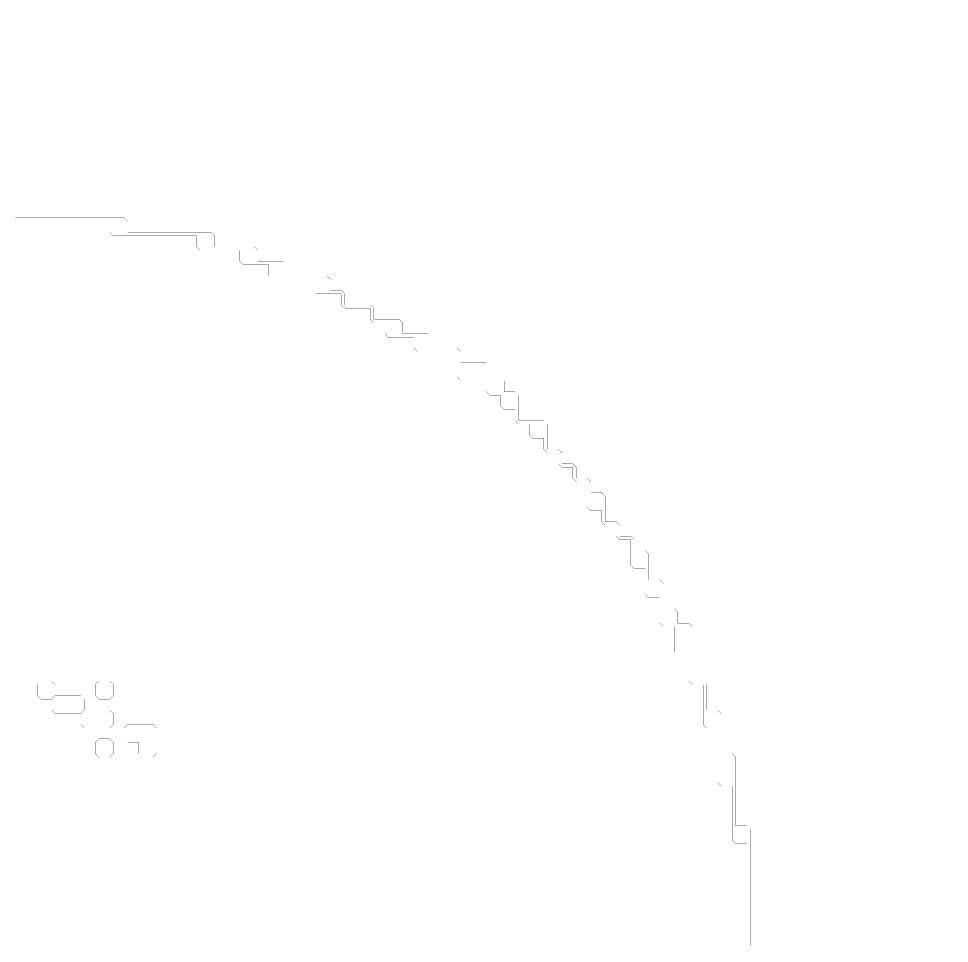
# Model space of a CAD drawing. Header units: metres. Extents: x 0 to 4990, y -4990 to 0.
# Drawn here: x 2479 to 4990, y -2495 to 0 of the extents above; entities that cross this region are included whole.
import ezdxf

# ---------------------------------------------------------------- set-up
doc = ezdxf.new("R2010")
doc.units = ezdxf.units.M
doc.layers.add('conductor', color=1, linetype='Continuous')
doc.layers.add('substrate', color=5, linetype='Continuous')

msp = doc.modelspace()

# ---------------------------------------------------------------- linework, layer by layer
at = {"layer": 'conductor', "const_width": 0.5}
msp.add_lwpolyline([(4443.359375, -2500), (4443.359375, -2490.234375), (4443.359375, -2480.46875), (4443.359375, -2470.703125), (4443.359375, -2460.9375), (4443.359375, -2451.171875), (4443.359375, -2441.40625), (4443.359375, -2431.640625), (4443.359375, -2421.875), (4443.359375, -2412.109375), (4443.359375, -2402.34375), (4443.359375, -2392.578125), (4443.359375, -2382.8125), (4443.359375, -2373.046875), (4443.359375, -2363.28125), (4443.359375, -2353.515625), (4443.359375, -2343.75), (4443.359375, -2333.984375), (4443.359375, -2324.21875), (4443.359375, -2314.453125), (4443.359375, -2304.6875), (4443.359375, -2294.921875), (4443.359375, -2285.15625), (4443.359375, -2275.390625), (4443.359375, -2265.625), (4443.359375, -2255.859375), (4443.359375, -2246.09375), (4443.359375, -2236.328125), (4443.359375, -2226.5625), (4433.59375, -2226.5625), (4423.828125, -2226.5625), (4414.0625, -2226.5625), (4404.296875, -2216.796875), (4404.296875, -2207.03125), (4404.296875, -2197.265625), (4404.296875, -2187.5), (4404.296875, -2177.734375), (4404.296875, -2167.96875), (4404.296875, -2158.203125), (4404.296875, -2148.4375), (4404.296875, -2138.671875), (4404.296875, -2128.90625), (4404.296875, -2119.140625), (4404.296875, -2109.375), (4404.296875, -2099.609375), (4404.296875, -2089.84375), (4404.296875, -2080.078125), (4404.296875, -2070.3125), (4394.53125, -2070.3125), (4384.765625, -2070.3125), (4375, -2070.3125), (4365.234375, -2060.546875), (4365.234375, -2050.78125), (4365.234375, -2041.015625), (4365.234375, -2031.25), (4365.234375, -2021.484375), (4365.234375, -2011.71875), (4365.234375, -2001.953125), (4365.234375, -1992.1875), (4365.234375, -1982.421875), (4365.234375, -1972.65625), (4365.234375, -1962.890625), (4365.234375, -1953.125), (4365.234375, -1943.359375), (4365.234375, -1933.59375), (4365.234375, -1923.828125), (4365.234375, -1914.0625), (4355.46875, -1914.0625), (4345.703125, -1914.0625), (4335.9375, -1914.0625), (4326.171875, -1904.296875), (4326.171875, -1894.53125), (4326.171875, -1884.765625), (4326.171875, -1875), (4326.171875, -1865.234375), (4326.171875, -1855.46875), (4326.171875, -1845.703125), (4326.171875, -1835.9375), (4326.171875, -1826.171875), (4326.171875, -1816.40625), (4326.171875, -1806.640625), (4326.171875, -1796.875), (4316.40625, -1796.875), (4306.640625, -1796.875), (4296.875, -1796.875), (4287.109375, -1787.109375), (4287.109375, -1777.34375), (4287.109375, -1767.578125), (4287.109375, -1757.8125), (4287.109375, -1748.046875), (4287.109375, -1738.28125), (4287.109375, -1728.515625), (4287.109375, -1718.75), (4277.34375, -1718.75), (4267.578125, -1718.75), (4257.8125, -1718.75), (4248.046875, -1708.984375), (4248.046875, -1699.21875), (4248.046875, -1689.453125), (4248.046875, -1679.6875), (4248.046875, -1669.921875), (4248.046875, -1660.15625), (4248.046875, -1650.390625), (4248.046875, -1640.625), (4238.28125, -1640.625), (4228.515625, -1640.625), (4218.75, -1640.625), (4208.984375, -1630.859375), (4208.984375, -1621.09375), (4208.984375, -1611.328125), (4208.984375, -1601.5625), (4208.984375, -1591.796875), (4208.984375, -1582.03125), (4208.984375, -1572.265625), (4208.984375, -1562.5), (4199.21875, -1562.5), (4189.453125, -1562.5), (4179.6875, -1562.5), (4169.921875, -1552.734375), (4169.921875, -1542.96875), (4169.921875, -1533.203125), (4169.921875, -1523.4375), (4169.921875, -1513.671875), (4169.921875, -1503.90625), (4169.921875, -1494.140625), (4169.921875, -1484.375), (4160.15625, -1484.375), (4150.390625, -1484.375), (4140.625, -1484.375), (4130.859375, -1474.609375), (4130.859375, -1464.84375), (4130.859375, -1455.078125), (4130.859375, -1445.3125), (4130.859375, -1435.546875), (4130.859375, -1425.78125), (4130.859375, -1416.015625), (4130.859375, -1406.25), (4121.09375, -1406.25), (4111.328125, -1406.25), (4101.5625, -1406.25), (4091.796875, -1396.484375), (4091.796875, -1386.71875), (4091.796875, -1376.953125), (4091.796875, -1367.1875), (4082.03125, -1367.1875), (4072.265625, -1367.1875), (4062.5, -1367.1875), (4052.734375, -1357.421875), (4052.734375, -1347.65625), (4052.734375, -1337.890625), (4052.734375, -1328.125), (4042.96875, -1328.125), (4033.203125, -1328.125), (4023.4375, -1328.125), (4013.671875, -1318.359375), (4013.671875, -1308.59375), (4013.671875, -1298.828125), (4013.671875, -1289.0625), (4013.671875, -1279.296875), (4013.671875, -1269.53125), (4013.671875, -1259.765625), (4013.671875, -1250), (4003.90625, -1250), (3994.140625, -1250), (3984.375, -1250), (3974.609375, -1240.234375), (3974.609375, -1230.46875), (3974.609375, -1220.703125), (3974.609375, -1210.9375), (3964.84375, -1210.9375), (3955.078125, -1210.9375), (3945.3125, -1210.9375), (3935.546875, -1201.171875), (3935.546875, -1191.40625), (3935.546875, -1181.640625), (3935.546875, -1171.875), (3925.78125, -1171.875), (3916.015625, -1171.875), (3906.25, -1171.875), (3896.484375, -1162.109375), (3896.484375, -1152.34375), (3896.484375, -1142.578125), (3896.484375, -1132.8125), (3886.71875, -1132.8125), (3876.953125, -1132.8125), (3867.1875, -1132.8125), (3857.421875, -1123.046875), (3857.421875, -1113.28125), (3857.421875, -1103.515625), (3857.421875, -1093.75), (3847.65625, -1093.75), (3837.890625, -1093.75), (3828.125, -1093.75), (3818.359375, -1083.984375), (3818.359375, -1074.21875), (3818.359375, -1064.453125), (3818.359375, -1054.6875), (3808.59375, -1054.6875), (3798.828125, -1054.6875), (3789.0625, -1054.6875), (3779.296875, -1044.921875), (3779.296875, -1035.15625), (3779.296875, -1025.390625), (3779.296875, -1015.625), (3769.53125, -1015.625), (3759.765625, -1015.625), (3750, -1015.625), (3740.234375, -1005.859375), (3740.234375, -996.09375), (3740.234375, -986.328125), (3740.234375, -976.5625), (3730.46875, -976.5625), (3720.703125, -976.5625), (3710.9375, -976.5625), (3701.171875, -976.5625), (3691.40625, -976.5625), (3681.640625, -976.5625), (3671.875, -976.5625), (3662.109375, -966.796875), (3662.109375, -957.03125), (3662.109375, -947.265625), (3662.109375, -937.5), (3662.109375, -927.734375), (3662.109375, -917.96875), (3662.109375, -908.203125), (3662.109375, -898.4375), (3652.34375, -898.4375), (3642.578125, -898.4375), (3632.8125, -898.4375), (3623.046875, -898.4375), (3613.28125, -898.4375), (3603.515625, -898.4375), (3593.75, -898.4375), (3583.984375, -898.4375), (3574.21875, -898.4375), (3564.453125, -898.4375), (3554.6875, -898.4375), (3544.921875, -888.671875), (3544.921875, -878.90625), (3544.921875, -869.140625), (3544.921875, -859.375), (3535.15625, -859.375), (3525.390625, -859.375), (3515.625, -859.375), (3505.859375, -859.375), (3496.09375, -859.375), (3486.328125, -859.375), (3476.5625, -859.375), (3466.796875, -849.609375), (3466.796875, -839.84375), (3466.796875, -830.078125), (3466.796875, -820.3125), (3457.03125, -820.3125), (3447.265625, -820.3125), (3437.5, -820.3125), (3427.734375, -810.546875), (3427.734375, -800.78125), (3427.734375, -791.015625), (3427.734375, -781.25), (3417.96875, -781.25), (3408.203125, -781.25), (3398.4375, -781.25), (3388.671875, -781.25), (3378.90625, -781.25), (3369.140625, -781.25), (3359.375, -781.25), (3349.609375, -771.484375), (3349.609375, -761.71875), (3349.609375, -751.953125), (3349.609375, -742.1875), (3339.84375, -742.1875), (3330.078125, -742.1875), (3320.3125, -742.1875), (3310.546875, -742.1875), (3300.78125, -742.1875), (3291.015625, -742.1875), (3281.25, -742.1875), (3271.484375, -732.421875), (3271.484375, -722.65625), (3271.484375, -712.890625), (3271.484375, -703.125), (3261.71875, -703.125), (3251.953125, -703.125), (3242.1875, -703.125), (3232.421875, -703.125), (3222.65625, -703.125), (3212.890625, -703.125), (3203.125, -703.125), (3193.359375, -703.125), (3183.59375, -703.125), (3173.828125, -703.125), (3164.0625, -703.125), (3154.296875, -693.359375), (3154.296875, -683.59375), (3154.296875, -673.828125), (3154.296875, -664.0625), (3144.53125, -664.0625), (3134.765625, -664.0625), (3125, -664.0625), (3115.234375, -664.0625), (3105.46875, -664.0625), (3095.703125, -664.0625), (3085.9375, -664.0625), (3076.171875, -654.296875), (3076.171875, -644.53125), (3076.171875, -634.765625), (3076.171875, -625), (3066.40625, -625), (3056.640625, -625), (3046.875, -625), (3037.109375, -625), (3027.34375, -625), (3017.578125, -625), (3007.8125, -625), (2998.046875, -625), (2988.28125, -625), (2978.515625, -625), (2968.75, -625), (2958.984375, -615.234375), (2958.984375, -605.46875), (2958.984375, -595.703125), (2958.984375, -585.9375), (2949.21875, -585.9375), (2939.453125, -585.9375), (2929.6875, -585.9375), (2919.921875, -585.9375), (2910.15625, -585.9375), (2900.390625, -585.9375), (2890.625, -585.9375), (2880.859375, -585.9375), (2871.09375, -585.9375), (2861.328125, -585.9375), (2851.5625, -585.9375), (2841.796875, -585.9375), (2832.03125, -585.9375), (2822.265625, -585.9375), (2812.5, -585.9375), (2802.734375, -585.9375), (2792.96875, -585.9375), (2783.203125, -585.9375), (2773.4375, -585.9375), (2763.671875, -585.9375), (2753.90625, -585.9375), (2744.140625, -585.9375), (2734.375, -585.9375), (2724.609375, -576.171875), (2724.609375, -566.40625), (2724.609375, -556.640625), (2724.609375, -546.875), (2714.84375, -546.875), (2705.078125, -546.875), (2695.3125, -546.875), (2685.546875, -546.875), (2675.78125, -546.875), (2666.015625, -546.875), (2656.25, -546.875), (2646.484375, -546.875), (2636.71875, -546.875), (2626.953125, -546.875), (2617.1875, -546.875), (2607.421875, -546.875), (2597.65625, -546.875), (2587.890625, -546.875), (2578.125, -546.875), (2568.359375, -546.875), (2558.59375, -546.875), (2548.828125, -546.875), (2539.0625, -546.875), (2529.296875, -546.875), (2519.53125, -546.875), (2509.765625, -546.875), (2500, -546.875), (2490.234375, -546.875), (2480.46875, -546.875), (2470.703125, -546.875)], dxfattribs=at)
for points in [[(2529.296875, -1796.875), (2539.0625, -1787.109375), (2548.828125, -1787.109375), (2558.59375, -1787.109375), (2568.359375, -1787.109375), (2578.125, -1796.875), (2578.125, -1806.640625), (2578.125, -1816.40625), (2578.125, -1826.171875), (2568.359375, -1835.9375), (2558.59375, -1835.9375), (2548.828125, -1835.9375), (2539.0625, -1835.9375), (2529.296875, -1826.171875), (2529.296875, -1816.40625), (2529.296875, -1806.640625)], [(2685.546875, -1796.875), (2695.3125, -1787.109375), (2705.078125, -1787.109375), (2714.84375, -1787.109375), (2724.609375, -1787.109375), (2734.375, -1796.875), (2734.375, -1806.640625), (2734.375, -1816.40625), (2734.375, -1826.171875), (2724.609375, -1835.9375), (2714.84375, -1835.9375), (2705.078125, -1835.9375), (2695.3125, -1835.9375), (2685.546875, -1826.171875), (2685.546875, -1816.40625), (2685.546875, -1806.640625)], [(2568.359375, -1835.9375), (2578.125, -1826.171875), (2587.890625, -1826.171875), (2597.65625, -1826.171875), (2607.421875, -1826.171875), (2617.1875, -1826.171875), (2626.953125, -1826.171875), (2636.71875, -1826.171875), (2646.484375, -1826.171875), (2656.25, -1835.9375), (2656.25, -1845.703125), (2656.25, -1855.46875), (2656.25, -1865.234375), (2646.484375, -1875), (2636.71875, -1875), (2626.953125, -1875), (2617.1875, -1875), (2607.421875, -1875), (2597.65625, -1875), (2587.890625, -1875), (2578.125, -1875), (2568.359375, -1865.234375), (2568.359375, -1855.46875), (2568.359375, -1845.703125)], [(2646.484375, -1875), (2656.25, -1865.234375), (2666.015625, -1865.234375), (2675.78125, -1865.234375), (2685.546875, -1865.234375), (2695.3125, -1865.234375), (2705.078125, -1865.234375), (2714.84375, -1865.234375), (2724.609375, -1865.234375), (2734.375, -1875), (2734.375, -1884.765625), (2734.375, -1894.53125), (2734.375, -1904.296875), (2724.609375, -1914.0625), (2714.84375, -1914.0625), (2705.078125, -1914.0625), (2695.3125, -1914.0625), (2685.546875, -1914.0625), (2675.78125, -1914.0625), (2666.015625, -1914.0625), (2656.25, -1914.0625), (2646.484375, -1904.296875), (2646.484375, -1894.53125), (2646.484375, -1884.765625)], [(2763.671875, -1914.0625), (2773.4375, -1904.296875), (2783.203125, -1904.296875), (2792.96875, -1904.296875), (2802.734375, -1904.296875), (2812.5, -1904.296875), (2822.265625, -1904.296875), (2832.03125, -1904.296875), (2841.796875, -1904.296875), (2851.5625, -1914.0625), (2851.5625, -1923.828125), (2851.5625, -1933.59375), (2851.5625, -1943.359375), (2851.5625, -1953.125), (2851.5625, -1962.890625), (2851.5625, -1972.65625), (2851.5625, -1982.421875), (2841.796875, -1992.1875), (2832.03125, -1992.1875), (2822.265625, -1992.1875), (2812.5, -1992.1875), (2802.734375, -1982.421875), (2802.734375, -1972.65625), (2802.734375, -1962.890625), (2802.734375, -1953.125), (2792.96875, -1953.125), (2783.203125, -1953.125), (2773.4375, -1953.125), (2763.671875, -1943.359375), (2763.671875, -1933.59375), (2763.671875, -1923.828125)], [(2685.546875, -1953.125), (2695.3125, -1943.359375), (2705.078125, -1943.359375), (2714.84375, -1943.359375), (2724.609375, -1943.359375), (2734.375, -1953.125), (2734.375, -1962.890625), (2734.375, -1972.65625), (2734.375, -1982.421875), (2724.609375, -1992.1875), (2714.84375, -1992.1875), (2705.078125, -1992.1875), (2695.3125, -1992.1875), (2685.546875, -1982.421875), (2685.546875, -1972.65625), (2685.546875, -1962.890625)]]:
    msp.add_lwpolyline(points, close=True, dxfattribs=at)
at = {"layer": 'substrate', "const_width": 0.5}
for points in [[(4990.234375, -2500), (4990.234375, -2490.234375), (4990.234375, -2480.46875), (4990.234375, -2470.703125), (4990.234375, -2460.9375), (4990.234375, -2451.171875), (4990.234375, -2441.40625), (4990.234375, -2431.640625), (4990.234375, -2421.875), (4990.234375, -2412.109375), (4990.234375, -2402.34375), (4990.234375, -2392.578125), (4990.234375, -2382.8125), (4990.234375, -2373.046875), (4990.234375, -2363.28125), (4990.234375, -2353.515625), (4990.234375, -2343.75), (4990.234375, -2333.984375), (4990.234375, -2324.21875), (4990.234375, -2314.453125), (4990.234375, -2304.6875), (4990.234375, -2294.921875), (4990.234375, -2285.15625), (4990.234375, -2275.390625), (4990.234375, -2265.625), (4990.234375, -2255.859375), (4990.234375, -2246.09375), (4990.234375, -2236.328125), (4990.234375, -2226.5625), (4990.234375, -2216.796875), (4990.234375, -2207.03125), (4990.234375, -2197.265625), (4990.234375, -2187.5), (4990.234375, -2177.734375), (4990.234375, -2167.96875), (4990.234375, -2158.203125), (4990.234375, -2148.4375), (4990.234375, -2138.671875), (4990.234375, -2128.90625), (4990.234375, -2119.140625), (4990.234375, -2109.375), (4990.234375, -2099.609375), (4990.234375, -2089.84375), (4990.234375, -2080.078125), (4990.234375, -2070.3125), (4990.234375, -2060.546875), (4990.234375, -2050.78125), (4990.234375, -2041.015625), (4990.234375, -2031.25), (4990.234375, -2021.484375), (4990.234375, -2011.71875), (4990.234375, -2001.953125), (4990.234375, -1992.1875), (4990.234375, -1982.421875), (4990.234375, -1972.65625), (4990.234375, -1962.890625), (4990.234375, -1953.125), (4990.234375, -1943.359375), (4990.234375, -1933.59375), (4990.234375, -1923.828125), (4990.234375, -1914.0625), (4990.234375, -1904.296875), (4990.234375, -1894.53125), (4990.234375, -1884.765625), (4990.234375, -1875), (4990.234375, -1865.234375), (4990.234375, -1855.46875), (4990.234375, -1845.703125), (4990.234375, -1835.9375), (4990.234375, -1826.171875), (4990.234375, -1816.40625), (4990.234375, -1806.640625), (4990.234375, -1796.875), (4990.234375, -1787.109375), (4990.234375, -1777.34375), (4990.234375, -1767.578125), (4990.234375, -1757.8125), (4990.234375, -1748.046875), (4990.234375, -1738.28125), (4990.234375, -1728.515625), (4990.234375, -1718.75), (4990.234375, -1708.984375), (4990.234375, -1699.21875), (4990.234375, -1689.453125), (4990.234375, -1679.6875), (4990.234375, -1669.921875), (4990.234375, -1660.15625), (4990.234375, -1650.390625), (4990.234375, -1640.625), (4990.234375, -1630.859375), (4990.234375, -1621.09375), (4990.234375, -1611.328125), (4990.234375, -1601.5625), (4990.234375, -1591.796875), (4990.234375, -1582.03125), (4990.234375, -1572.265625), (4990.234375, -1562.5), (4990.234375, -1552.734375), (4990.234375, -1542.96875), (4990.234375, -1533.203125), (4990.234375, -1523.4375), (4990.234375, -1513.671875), (4990.234375, -1503.90625), (4990.234375, -1494.140625), (4990.234375, -1484.375), (4990.234375, -1474.609375), (4990.234375, -1464.84375), (4990.234375, -1455.078125), (4990.234375, -1445.3125), (4990.234375, -1435.546875), (4990.234375, -1425.78125), (4990.234375, -1416.015625), (4990.234375, -1406.25), (4990.234375, -1396.484375), (4990.234375, -1386.71875), (4990.234375, -1376.953125), (4990.234375, -1367.1875), (4990.234375, -1357.421875), (4990.234375, -1347.65625), (4990.234375, -1337.890625), (4990.234375, -1328.125), (4990.234375, -1318.359375), (4990.234375, -1308.59375), (4990.234375, -1298.828125), (4990.234375, -1289.0625), (4990.234375, -1279.296875), (4990.234375, -1269.53125), (4990.234375, -1259.765625), (4990.234375, -1250), (4990.234375, -1240.234375), (4990.234375, -1230.46875), (4990.234375, -1220.703125), (4990.234375, -1210.9375), (4990.234375, -1201.171875), (4990.234375, -1191.40625), (4990.234375, -1181.640625), (4990.234375, -1171.875), (4990.234375, -1162.109375), (4990.234375, -1152.34375), (4990.234375, -1142.578125), (4990.234375, -1132.8125), (4990.234375, -1123.046875), (4990.234375, -1113.28125), (4990.234375, -1103.515625), (4990.234375, -1093.75), (4990.234375, -1083.984375), (4990.234375, -1074.21875), (4990.234375, -1064.453125), (4990.234375, -1054.6875), (4990.234375, -1044.921875), (4990.234375, -1035.15625), (4990.234375, -1025.390625), (4990.234375, -1015.625), (4990.234375, -1005.859375), (4990.234375, -996.09375), (4990.234375, -986.328125), (4990.234375, -976.5625), (4990.234375, -966.796875), (4990.234375, -957.03125), (4990.234375, -947.265625), (4990.234375, -937.5), (4990.234375, -927.734375), (4990.234375, -917.96875), (4990.234375, -908.203125), (4990.234375, -898.4375), (4990.234375, -888.671875), (4990.234375, -878.90625), (4990.234375, -869.140625), (4990.234375, -859.375), (4990.234375, -849.609375), (4990.234375, -839.84375), (4990.234375, -830.078125), (4990.234375, -820.3125), (4990.234375, -810.546875), (4990.234375, -800.78125), (4990.234375, -791.015625), (4990.234375, -781.25), (4990.234375, -771.484375), (4990.234375, -761.71875), (4990.234375, -751.953125), (4990.234375, -742.1875), (4990.234375, -732.421875), (4990.234375, -722.65625), (4990.234375, -712.890625), (4990.234375, -703.125), (4990.234375, -693.359375), (4990.234375, -683.59375), (4990.234375, -673.828125), (4990.234375, -664.0625), (4990.234375, -654.296875), (4990.234375, -644.53125), (4990.234375, -634.765625), (4990.234375, -625), (4990.234375, -615.234375), (4990.234375, -605.46875), (4990.234375, -595.703125), (4990.234375, -585.9375), (4990.234375, -576.171875), (4990.234375, -566.40625), (4990.234375, -556.640625), (4990.234375, -546.875), (4990.234375, -537.109375), (4990.234375, -527.34375), (4990.234375, -517.578125), (4990.234375, -507.8125), (4990.234375, -498.046875), (4990.234375, -488.28125), (4990.234375, -478.515625), (4990.234375, -468.75), (4990.234375, -458.984375), (4990.234375, -449.21875), (4990.234375, -439.453125), (4990.234375, -429.6875), (4990.234375, -419.921875), (4990.234375, -410.15625), (4990.234375, -400.390625), (4990.234375, -390.625), (4990.234375, -380.859375), (4990.234375, -371.09375), (4990.234375, -361.328125), (4990.234375, -351.5625), (4990.234375, -341.796875), (4990.234375, -332.03125), (4990.234375, -322.265625), (4990.234375, -312.5), (4990.234375, -302.734375), (4990.234375, -292.96875), (4990.234375, -283.203125), (4990.234375, -273.4375), (4990.234375, -263.671875), (4990.234375, -253.90625), (4990.234375, -244.140625), (4990.234375, -234.375), (4990.234375, -224.609375), (4990.234375, -214.84375), (4990.234375, -205.078125), (4990.234375, -195.3125), (4990.234375, -185.546875), (4990.234375, -175.78125), (4990.234375, -166.015625), (4990.234375, -156.25), (4990.234375, -146.484375), (4990.234375, -136.71875), (4990.234375, -126.953125), (4990.234375, -117.1875), (4990.234375, -107.421875), (4990.234375, -97.65625), (4990.234375, -87.890625), (4990.234375, -78.125), (4990.234375, -68.359375), (4990.234375, -58.59375), (4990.234375, -48.828125), (4990.234375, -39.0625), (4990.234375, -29.296875), (4990.234375, -19.53125), (4990.234375, -9.765625), (4990.234375, 0), (4980.46875, 0), (4970.703125, 0), (4960.9375, 0), (4951.171875, 0), (4941.40625, 0), (4931.640625, 0), (4921.875, 0), (4912.109375, 0), (4902.34375, 0), (4892.578125, 0), (4882.8125, 0), (4873.046875, 0), (4863.28125, 0), (4853.515625, 0), (4843.75, 0), (4833.984375, 0), (4824.21875, 0), (4814.453125, 0), (4804.6875, 0), (4794.921875, 0), (4785.15625, 0), (4775.390625, 0), (4765.625, 0), (4755.859375, 0), (4746.09375, 0), (4736.328125, 0), (4726.5625, 0), (4716.796875, 0), (4707.03125, 0), (4697.265625, 0), (4687.5, 0), (4677.734375, 0), (4667.96875, 0), (4658.203125, 0), (4648.4375, 0), (4638.671875, 0), (4628.90625, 0), (4619.140625, 0), (4609.375, 0), (4599.609375, 0), (4589.84375, 0), (4580.078125, 0), (4570.3125, 0), (4560.546875, 0), (4550.78125, 0), (4541.015625, 0), (4531.25, 0), (4521.484375, 0), (4511.71875, 0), (4501.953125, 0), (4492.1875, 0), (4482.421875, 0), (4472.65625, 0), (4462.890625, 0), (4453.125, 0), (4443.359375, 0), (4433.59375, 0), (4423.828125, 0), (4414.0625, 0), (4404.296875, 0), (4394.53125, 0), (4384.765625, 0), (4375, 0), (4365.234375, 0), (4355.46875, 0), (4345.703125, 0), (4335.9375, 0), (4326.171875, 0), (4316.40625, 0), (4306.640625, 0), (4296.875, 0), (4287.109375, 0), (4277.34375, 0), (4267.578125, 0), (4257.8125, 0), (4248.046875, 0), (4238.28125, 0), (4228.515625, 0), (4218.75, 0), (4208.984375, 0), (4199.21875, 0), (4189.453125, 0), (4179.6875, 0), (4169.921875, 0), (4160.15625, 0), (4150.390625, 0), (4140.625, 0), (4130.859375, 0), (4121.09375, 0), (4111.328125, 0), (4101.5625, 0), (4091.796875, 0), (4082.03125, 0), (4072.265625, 0), (4062.5, 0), (4052.734375, 0), (4042.96875, 0), (4033.203125, 0), (4023.4375, 0), (4013.671875, 0), (4003.90625, 0), (3994.140625, 0), (3984.375, 0), (3974.609375, 0), (3964.84375, 0), (3955.078125, 0), (3945.3125, 0), (3935.546875, 0), (3925.78125, 0), (3916.015625, 0), (3906.25, 0), (3896.484375, 0), (3886.71875, 0), (3876.953125, 0), (3867.1875, 0), (3857.421875, 0), (3847.65625, 0), (3837.890625, 0), (3828.125, 0), (3818.359375, 0), (3808.59375, 0), (3798.828125, 0), (3789.0625, 0), (3779.296875, 0), (3769.53125, 0), (3759.765625, 0), (3750, 0), (3740.234375, 0), (3730.46875, 0), (3720.703125, 0), (3710.9375, 0), (3701.171875, 0), (3691.40625, 0), (3681.640625, 0), (3671.875, 0), (3662.109375, 0), (3652.34375, 0), (3642.578125, 0), (3632.8125, 0), (3623.046875, 0), (3613.28125, 0), (3603.515625, 0), (3593.75, 0), (3583.984375, 0), (3574.21875, 0), (3564.453125, 0), (3554.6875, 0), (3544.921875, 0), (3535.15625, 0), (3525.390625, 0), (3515.625, 0), (3505.859375, 0), (3496.09375, 0), (3486.328125, 0), (3476.5625, 0), (3466.796875, 0), (3457.03125, 0), (3447.265625, 0), (3437.5, 0), (3427.734375, 0), (3417.96875, 0), (3408.203125, 0), (3398.4375, 0), (3388.671875, 0), (3378.90625, 0), (3369.140625, 0), (3359.375, 0), (3349.609375, 0), (3339.84375, 0), (3330.078125, 0), (3320.3125, 0), (3310.546875, 0), (3300.78125, 0), (3291.015625, 0), (3281.25, 0), (3271.484375, 0), (3261.71875, 0), (3251.953125, 0), (3242.1875, 0), (3232.421875, 0), (3222.65625, 0), (3212.890625, 0), (3203.125, 0), (3193.359375, 0), (3183.59375, 0), (3173.828125, 0), (3164.0625, 0), (3154.296875, 0), (3144.53125, 0), (3134.765625, 0), (3125, 0), (3115.234375, 0), (3105.46875, 0), (3095.703125, 0), (3085.9375, 0), (3076.171875, 0), (3066.40625, 0), (3056.640625, 0), (3046.875, 0), (3037.109375, 0), (3027.34375, 0), (3017.578125, 0), (3007.8125, 0), (2998.046875, 0), (2988.28125, 0), (2978.515625, 0), (2968.75, 0), (2958.984375, 0), (2949.21875, 0), (2939.453125, 0), (2929.6875, 0), (2919.921875, 0), (2910.15625, 0), (2900.390625, 0), (2890.625, 0), (2880.859375, 0), (2871.09375, 0), (2861.328125, 0), (2851.5625, 0), (2841.796875, 0), (2832.03125, 0), (2822.265625, 0), (2812.5, 0), (2802.734375, 0), (2792.96875, 0), (2783.203125, 0), (2773.4375, 0), (2763.671875, 0), (2753.90625, 0), (2744.140625, 0), (2734.375, 0), (2724.609375, 0), (2714.84375, 0), (2705.078125, 0), (2695.3125, 0), (2685.546875, 0), (2675.78125, 0), (2666.015625, 0), (2656.25, 0), (2646.484375, 0), (2636.71875, 0), (2626.953125, 0), (2617.1875, 0), (2607.421875, 0), (2597.65625, 0), (2587.890625, 0), (2578.125, 0), (2568.359375, 0), (2558.59375, 0), (2548.828125, 0), (2539.0625, 0), (2529.296875, 0), (2519.53125, 0), (2509.765625, 0), (2500, 0), (2490.234375, 0), (2480.46875, 0), (2470.703125, 0)], [(2470.703125, -537.109375), (2480.46875, -537.109375), (2490.234375, -537.109375), (2500, -537.109375), (2509.765625, -537.109375), (2519.53125, -537.109375), (2529.296875, -537.109375), (2539.0625, -537.109375), (2548.828125, -537.109375), (2558.59375, -537.109375), (2568.359375, -537.109375), (2578.125, -537.109375), (2587.890625, -537.109375), (2597.65625, -537.109375), (2607.421875, -537.109375), (2617.1875, -537.109375), (2626.953125, -537.109375), (2636.71875, -537.109375), (2646.484375, -537.109375), (2656.25, -537.109375), (2666.015625, -537.109375), (2675.78125, -537.109375), (2685.546875, -537.109375), (2695.3125, -537.109375), (2705.078125, -537.109375), (2714.84375, -537.109375), (2724.609375, -537.109375), (2734.375, -537.109375), (2744.140625, -537.109375), (2753.90625, -537.109375), (2763.671875, -537.109375), (2773.4375, -546.875), (2773.4375, -556.640625), (2773.4375, -566.40625), (2773.4375, -576.171875), (2783.203125, -576.171875), (2792.96875, -576.171875), (2802.734375, -576.171875), (2812.5, -576.171875), (2822.265625, -576.171875), (2832.03125, -576.171875), (2841.796875, -576.171875), (2851.5625, -576.171875), (2861.328125, -576.171875), (2871.09375, -576.171875), (2880.859375, -576.171875), (2890.625, -576.171875), (2900.390625, -576.171875), (2910.15625, -576.171875), (2919.921875, -576.171875), (2929.6875, -576.171875), (2939.453125, -576.171875), (2949.21875, -576.171875), (2958.984375, -576.171875), (2968.75, -576.171875), (2978.515625, -576.171875), (2988.28125, -576.171875), (2998.046875, -576.171875), (3007.8125, -585.9375), (3007.8125, -595.703125), (3007.8125, -605.46875), (3007.8125, -615.234375), (3017.578125, -615.234375), (3027.34375, -615.234375), (3037.109375, -615.234375), (3046.875, -615.234375), (3056.640625, -615.234375), (3066.40625, -615.234375), (3076.171875, -615.234375), (3085.9375, -615.234375), (3095.703125, -615.234375), (3105.46875, -615.234375), (3115.234375, -615.234375), (3125, -625), (3125, -634.765625), (3125, -644.53125), (3125, -654.296875), (3134.765625, -654.296875), (3144.53125, -654.296875), (3154.296875, -654.296875), (3164.0625, -654.296875), (3173.828125, -654.296875), (3183.59375, -654.296875), (3193.359375, -654.296875), (3203.125, -664.0625), (3203.125, -673.828125), (3203.125, -683.59375), (3203.125, -693.359375), (3212.890625, -693.359375), (3222.65625, -693.359375), (3232.421875, -693.359375), (3242.1875, -693.359375), (3251.953125, -693.359375), (3261.71875, -693.359375), (3271.484375, -693.359375), (3281.25, -693.359375), (3291.015625, -693.359375), (3300.78125, -693.359375), (3310.546875, -693.359375), (3320.3125, -703.125), (3320.3125, -712.890625), (3320.3125, -722.65625), (3320.3125, -732.421875), (3330.078125, -732.421875), (3339.84375, -732.421875), (3349.609375, -732.421875), (3359.375, -742.1875), (3359.375, -751.953125), (3359.375, -761.71875), (3359.375, -771.484375), (3369.140625, -771.484375), (3378.90625, -771.484375), (3388.671875, -771.484375), (3398.4375, -771.484375), (3408.203125, -771.484375), (3417.96875, -771.484375), (3427.734375, -771.484375), (3437.5, -781.25), (3437.5, -791.015625), (3437.5, -800.78125), (3437.5, -810.546875), (3447.265625, -810.546875), (3457.03125, -810.546875), (3466.796875, -810.546875), (3476.5625, -810.546875), (3486.328125, -810.546875), (3496.09375, -810.546875), (3505.859375, -810.546875), (3515.625, -820.3125), (3515.625, -830.078125), (3515.625, -839.84375), (3515.625, -849.609375), (3525.390625, -849.609375), (3535.15625, -849.609375), (3544.921875, -849.609375), (3554.6875, -849.609375), (3564.453125, -849.609375), (3574.21875, -849.609375), (3583.984375, -849.609375), (3593.75, -859.375), (3593.75, -869.140625), (3593.75, -878.90625), (3593.75, -888.671875), (3603.515625, -888.671875), (3613.28125, -888.671875), (3623.046875, -888.671875), (3632.8125, -888.671875), (3642.578125, -888.671875), (3652.34375, -888.671875), (3662.109375, -888.671875), (3671.875, -898.4375), (3671.875, -908.203125), (3671.875, -917.96875), (3671.875, -927.734375), (3681.640625, -927.734375), (3691.40625, -927.734375), (3701.171875, -927.734375), (3710.9375, -927.734375), (3720.703125, -927.734375), (3730.46875, -927.734375), (3740.234375, -927.734375), (3750, -937.5), (3750, -947.265625), (3750, -957.03125), (3750, -966.796875), (3759.765625, -966.796875), (3769.53125, -966.796875), (3779.296875, -966.796875), (3789.0625, -976.5625), (3789.0625, -986.328125), (3789.0625, -996.09375), (3789.0625, -1005.859375), (3798.828125, -1005.859375), (3808.59375, -1005.859375), (3818.359375, -1005.859375), (3828.125, -1015.625), (3828.125, -1025.390625), (3828.125, -1035.15625), (3828.125, -1044.921875), (3828.125, -1054.6875), (3828.125, -1064.453125), (3828.125, -1074.21875), (3828.125, -1083.984375), (3837.890625, -1083.984375), (3847.65625, -1083.984375), (3857.421875, -1083.984375), (3867.1875, -1083.984375), (3876.953125, -1083.984375), (3886.71875, -1083.984375), (3896.484375, -1083.984375), (3906.25, -1093.75), (3906.25, -1103.515625), (3906.25, -1113.28125), (3906.25, -1123.046875), (3906.25, -1132.8125), (3906.25, -1142.578125), (3906.25, -1152.34375), (3906.25, -1162.109375), (3916.015625, -1162.109375), (3925.78125, -1162.109375), (3935.546875, -1162.109375), (3945.3125, -1171.875), (3945.3125, -1181.640625), (3945.3125, -1191.40625), (3945.3125, -1201.171875), (3955.078125, -1201.171875), (3964.84375, -1201.171875), (3974.609375, -1201.171875), (3984.375, -1210.9375), (3984.375, -1220.703125), (3984.375, -1230.46875), (3984.375, -1240.234375), (3994.140625, -1240.234375), (4003.90625, -1240.234375), (4013.671875, -1240.234375), (4023.4375, -1250), (4023.4375, -1259.765625), (4023.4375, -1269.53125), (4023.4375, -1279.296875), (4033.203125, -1279.296875), (4042.96875, -1279.296875), (4052.734375, -1279.296875), (4062.5, -1289.0625), (4062.5, -1298.828125), (4062.5, -1308.59375), (4062.5, -1318.359375), (4062.5, -1328.125), (4062.5, -1337.890625), (4062.5, -1347.65625), (4062.5, -1357.421875), (4072.265625, -1357.421875), (4082.03125, -1357.421875), (4091.796875, -1357.421875), (4101.5625, -1367.1875), (4101.5625, -1376.953125), (4101.5625, -1386.71875), (4101.5625, -1396.484375), (4111.328125, -1396.484375), (4121.09375, -1396.484375), (4130.859375, -1396.484375), (4140.625, -1406.25), (4140.625, -1416.015625), (4140.625, -1425.78125), (4140.625, -1435.546875), (4150.390625, -1435.546875), (4160.15625, -1435.546875), (4169.921875, -1435.546875), (4179.6875, -1445.3125), (4179.6875, -1455.078125), (4179.6875, -1464.84375), (4179.6875, -1474.609375), (4179.6875, -1484.375), (4179.6875, -1494.140625), (4179.6875, -1503.90625), (4179.6875, -1513.671875), (4189.453125, -1513.671875), (4199.21875, -1513.671875), (4208.984375, -1513.671875), (4218.75, -1523.4375), (4218.75, -1533.203125), (4218.75, -1542.96875), (4218.75, -1552.734375), (4218.75, -1562.5), (4218.75, -1572.265625), (4218.75, -1582.03125), (4218.75, -1591.796875), (4228.515625, -1591.796875), (4238.28125, -1591.796875), (4248.046875, -1591.796875), (4257.8125, -1601.5625), (4257.8125, -1611.328125), (4257.8125, -1621.09375), (4257.8125, -1630.859375), (4267.578125, -1630.859375), (4277.34375, -1630.859375), (4287.109375, -1630.859375), (4296.875, -1640.625), (4296.875, -1650.390625), (4296.875, -1660.15625), (4296.875, -1669.921875), (4296.875, -1679.6875), (4296.875, -1689.453125), (4296.875, -1699.21875), (4296.875, -1708.984375), (4296.875, -1718.75), (4296.875, -1728.515625), (4296.875, -1738.28125), (4296.875, -1748.046875), (4296.875, -1757.8125), (4296.875, -1767.578125), (4296.875, -1777.34375), (4296.875, -1787.109375), (4306.640625, -1787.109375), (4316.40625, -1787.109375), (4326.171875, -1787.109375), (4335.9375, -1796.875), (4335.9375, -1806.640625), (4335.9375, -1816.40625), (4335.9375, -1826.171875), (4335.9375, -1835.9375), (4335.9375, -1845.703125), (4335.9375, -1855.46875), (4335.9375, -1865.234375), (4345.703125, -1865.234375), (4355.46875, -1865.234375), (4365.234375, -1865.234375), (4375, -1875), (4375, -1884.765625), (4375, -1894.53125), (4375, -1904.296875), (4375, -1914.0625), (4375, -1923.828125), (4375, -1933.59375), (4375, -1943.359375), (4375, -1953.125), (4375, -1962.890625), (4375, -1972.65625), (4375, -1982.421875), (4384.765625, -1982.421875), (4394.53125, -1982.421875), (4404.296875, -1982.421875), (4414.0625, -1992.1875), (4414.0625, -2001.953125), (4414.0625, -2011.71875), (4414.0625, -2021.484375), (4414.0625, -2031.25), (4414.0625, -2041.015625), (4414.0625, -2050.78125), (4414.0625, -2060.546875), (4414.0625, -2070.3125), (4414.0625, -2080.078125), (4414.0625, -2089.84375), (4414.0625, -2099.609375), (4414.0625, -2109.375), (4414.0625, -2119.140625), (4414.0625, -2128.90625), (4414.0625, -2138.671875), (4414.0625, -2148.4375), (4414.0625, -2158.203125), (4414.0625, -2167.96875), (4414.0625, -2177.734375), (4423.828125, -2177.734375), (4433.59375, -2177.734375), (4443.359375, -2177.734375), (4453.125, -2187.5), (4453.125, -2197.265625), (4453.125, -2207.03125), (4453.125, -2216.796875), (4453.125, -2226.5625), (4453.125, -2236.328125), (4453.125, -2246.09375), (4453.125, -2255.859375), (4453.125, -2265.625), (4453.125, -2275.390625), (4453.125, -2285.15625), (4453.125, -2294.921875), (4453.125, -2304.6875), (4453.125, -2314.453125), (4453.125, -2324.21875), (4453.125, -2333.984375), (4453.125, -2343.75), (4453.125, -2353.515625), (4453.125, -2363.28125), (4453.125, -2373.046875), (4453.125, -2382.8125), (4453.125, -2392.578125), (4453.125, -2402.34375), (4453.125, -2412.109375), (4453.125, -2421.875), (4453.125, -2431.640625), (4453.125, -2441.40625), (4453.125, -2451.171875), (4453.125, -2460.9375), (4453.125, -2470.703125), (4453.125, -2480.46875), (4453.125, -2490.234375), (4453.125, -2500)]]:
    msp.add_lwpolyline(points, dxfattribs=at)

doc.saveas('drawing.dxf')
